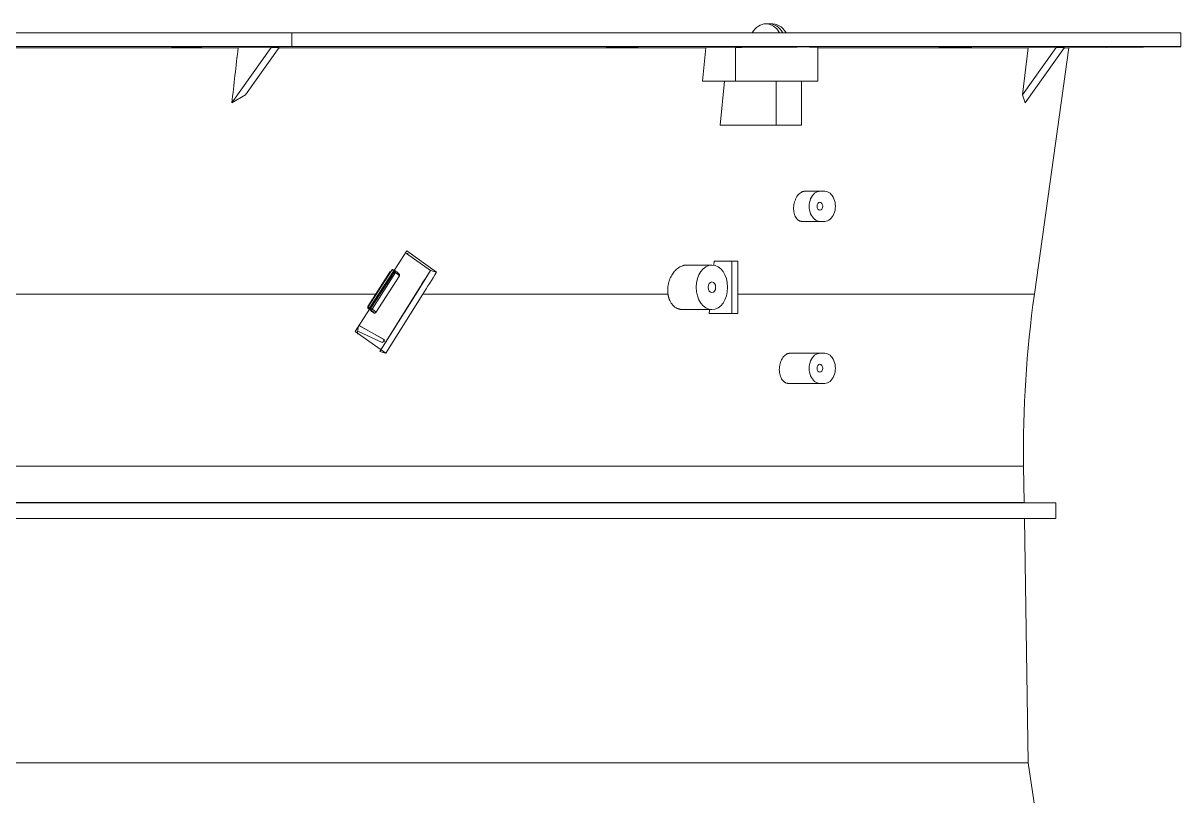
# Model space of a CAD drawing. Header units: millimetres. Extents: x 113490 to 142599, y -20467 to 115.
# Drawn here: x 138782 to 139282, y -6100 to -5766 of the extents above; entities that cross this region are included whole.
import ezdxf

# ---------------------------------------------------------------- set-up
doc = ezdxf.new("R2010")
doc.units = ezdxf.units.MM
doc.layers.add('DV2_0', color=7, linetype='Continuous')

msp = doc.modelspace()

# ---------------------------------------------------------------- linework, layer by layer
at = {"layer": 'DV2_0', "color": 7, "linetype": 'Continuous', "lineweight": 15}
for p, q in [((139104.09, -5766.33), (139102.68, -5766.33)), ((139105.5, -5766.33), (139104.09, -5766.33)), ((138603.36, -5770.18), (138897.71, -5770.18)), ((138897.71, -5770.18), (139282.04, -5770.18)), ((138897.71, -5770.18), (138897.71, -5776.08)), ((139282.04, -5770.18), (139282.04, -5776.08)), ((138897.71, -5776.08), (138603.36, -5776.08)), ((138626.52, -5776.68), (138874.55, -5776.68)), ((138846.26, -5776.33), (138845.93, -5776.35)), ((138858.49, -5776.35), (138858.82, -5776.33)), ((138871.81, -5800.53), (138888.78, -5776.53)), ((138888.78, -5776.53), (138874.55, -5776.68)), ((138877.78, -5797.09), (138892.3, -5776.55)), ((138892.3, -5776.55), (138888.78, -5776.53)), ((138892.21, -5776.68), (139076.78, -5776.68)), ((138897.71, -5776.08), (139282.04, -5776.08)), ((139035.7, -5776.33), (139034.75, -5776.35)), ((139045.39, -5776.35), (139046.34, -5776.33)), ((139075.31, -5791.18), (139076.78, -5776.68)), ((139089.5, -5776.53), (139076.78, -5776.68)), ((139125.09, -5791.18), (139125.09, -5776.35)), ((139125.09, -5776.68), (139215.99, -5776.68)), ((139181.72, -5776.33), (139180.3, -5776.35)), ((139187.41, -5776.35), (139188.83, -5776.33)), ((139228.18, -5776.55), (139213.66, -5797.09)), ((139215.99, -5776.68), (139213.66, -5797.09)), ((139231.73, -5776.53), (139214.76, -5800.53)), ((139215.99, -5776.68), (139228.18, -5776.55)), ((139218.72, -5883.15), (139233.69, -5776.68)), ((139231.73, -5776.53), (139228.18, -5776.55)), ((139231.62, -5776.68), (139233.69, -5776.68)), ((139233.69, -5776.68), (139282.04, -5776.26)), ((139262.09, -5776.33), (139260.42, -5776.35)), ((139262.92, -5776.35), (139264.59, -5776.33)), ((139075.31, -5791.18), (139089.5, -5791.18)), ((139082.87, -5810.18), (139084.79, -5791.18)), ((139089.5, -5791.18), (139125.09, -5791.18)), ((139107.07, -5810.18), (139107.07, -5791.18)), ((139118.09, -5810.18), (139118.09, -5791.18)), ((138871.81, -5800.53), (138877.78, -5797.09)), ((139213.66, -5797.09), (139214.76, -5800.53)), ((139082.87, -5810.18), (139107.07, -5810.18)), ((139107.07, -5810.18), (139118.09, -5810.18)), ((139126.01, -5838.68), (139119.5, -5838.68)), ((139128.13, -5838.68), (139126.01, -5838.68)), ((139126.01, -5851.68), (139118.2, -5851.68)), ((139126.01, -5851.68), (139128.13, -5851.68)), ((138941.99, -5872.93), (138947.46, -5864.36)), ((138947.46, -5864.36), (138960.34, -5873.65)), ((138947.4, -5865.51), (138957.68, -5872.93)), ((138947.4, -5865.51), (138948.03, -5865.62)), ((139080.18, -5870.65), (139080.35, -5868.93)), ((139088, -5868.93), (139080.35, -5868.93)), ((139088, -5868.93), (139088, -5891.43)), ((139090.48, -5868.93), (139088, -5868.93)), ((139090.48, -5891.43), (139090.48, -5868.93)), ((138940.3, -5873.41), (138930.57, -5888.5)), ((138941.59, -5872.58), (138941.5, -5872.53)), ((138942.74, -5873.28), (138942.23, -5872.92)), ((138951.98, -5882.24), (138957.68, -5872.93)), ((138957.68, -5872.93), (138960.34, -5873.65)), ((139079.34, -5870.58), (139068.4, -5870.58)), ((138934.06, -5891.05), (138944.24, -5875.26)), ((138935.78, -5907.92), (138951.98, -5882.24)), ((138935.78, -5907.92), (138951.81, -5882.24)), ((138954.36, -5883.15), (138938.45, -5908.64)), ((138925.17, -5899.28), (138931.36, -5889.58)), ((138930.57, -5889.14), (138931.58, -5889.86)), ((139066.52, -5889.78), (139079.34, -5889.78)), ((139088, -5891.43), (139078.16, -5891.43)), ((139088, -5891.43), (139090.48, -5891.43)), ((138938.45, -5908.64), (138925.17, -5899.28)), ((138937.66, -5902.78), (138926.8, -5896.73)), ((138935.78, -5907.92), (138938.45, -5908.64)), ((139126.01, -5908.68), (139113, -5908.68)), ((139128.13, -5908.68), (139126.01, -5908.68)), ((139126.01, -5921.68), (139112.32, -5921.68)), ((139126.01, -5921.68), (139128.13, -5921.68)), ((139214.33, -5973.22), (139214.09, -5957.48)), ((138273.04, -5973.34), (139228.04, -5973.34)), ((139214.33, -5973.22), (138286.74, -5973.22)), ((139228.04, -5973.34), (139214.33, -5973.22)), ((139228.04, -5980.02), (139228.04, -5973.34)), ((139228.04, -5980.02), (138273.04, -5980.02)), ((139214.44, -5980.14), (138286.64, -5980.14)), ((139214.44, -5980.14), (139228.04, -5980.02)), ((139216.04, -6085.69), (139214.44, -5980.14)), ((138285.04, -6085.69), (139216.04, -6085.69)), ((139219.84, -6110.72), (139216.04, -6085.69))]:
    msp.add_line(p, q, dxfattribs=at)
at = {"layer": 'DV2_0', "color": 7, "linetype": 'Continuous', "lineweight": 20}
for p, q in [((139089.5, -5791.18), (139089.5, -5776.53)), ((138930.75, -5888.56), (138940.93, -5872.77)), ((138941.7, -5873.18), (138931.52, -5888.97)), ((138942.13, -5873.45), (138931.95, -5889.24)), ((138942.63, -5873.8), (138932.45, -5889.59)), ((138940.99, -5872.75), (138941.69, -5873.12)), ((138942.13, -5873.45), (138942.63, -5873.8)), ((138282.35, -5883.15), (138934.03, -5883.15)), ((138951.98, -5882.24), (138951.81, -5882.24)), ((139060.36, -5883.15), (138954.36, -5883.15)), ((139090.48, -5883.15), (139218.72, -5883.15)), ((138930.74, -5889.25), (138931.6, -5889.87)), ((138931.43, -5889.61), (138930.74, -5889.25)), ((138931.45, -5888.99), (138930.76, -5888.63)), ((138931.94, -5889.98), (138931.43, -5889.61)), ((138932.45, -5889.59), (138931.95, -5889.24)), ((138936.86, -5904.04), (138926.36, -5899.11)), ((138937.53, -5902.67), (138926.82, -5896.69)), ((138286.98, -5957.48), (139214.09, -5957.48))]:
    msp.add_line(p, q, dxfattribs=at)
at = {"layer": 'DV2_0', "color": 7, "linetype": 'Continuous', "lineweight": 15}
for centre, radius, start, end in [((138851.87, -5450.28), 326.14, 268.9356, 271.1628), ((138852.88, -6106.19), 329.92, 88.9481, 91.1498), ((139039.18, -5641.34), 135.15, 267.6667, 272.6373), ((139041.92, -5913.08), 136.89, 87.6973, 92.6047), ((139183.07, -5911.43), 135.15, 88.1579, 92.3795), ((139186.06, -5639.93), 136.48, 268.1755, 272.3561), ((139261.45, -6102.48), 326.14, 89.741, 91.0847), ((139261.45, -6102.48), 326.14, 89.741, 91.0847), ((138940.55, -5875.52), 2.61, 52.5177, 63.8241), ((139695.69, -5950.18), 481.65, 172, 180.8687), ((138929.58, -5892.56), 4.08, 54.5213, 61.7304), ((138942.18, -5900.53), 16.02, 166.0431, 179.4464)]:
    msp.add_arc(centre, radius, start, end, dxfattribs=at)
for centre, major_axis, ratio, start_param, end_param in [((139102.68, -5777.33), (0, -11), 0.707107, 2.278381, 4.004805), ((139104.09, -5777.33), (0, -11), 0.707107, 2.278381, 3.141593), ((139105.5, -5777.33), (0, -11), 0.707107, 2.278381, 3.232724), ((111537.8, 500.62), (-3207.25, -49935.02), 0.555502, 1.480017, 1.480498), ((139126.01, -5845.18), (0, 6.5), 0.707107, 0, 3.141593), ((139128.13, -5845.18), (0, -6.5), 0.707107, 0, 3.141593), ((138941.94, -5873.39), (0.42, -0.271), 0.109419, 1.173509, 2.265174), ((138283.1, -5684.58), (960.1, 1347.57), 0.402275, -1.433143, -1.426435), ((138276.74, -5682.32), (973.31, 1366.11), 0.402275, -1.433465, -1.426716), ((138930.99, -5888.77), (0.42, -0.271), 0.109419, -4.018012, -3.294158), ((138931.7, -5889.2), (-0.232, -0.443), 0.636065, 4.570108, 6.140905), ((138931.9, -5889.41), (0.319, 0.448), 0.384596, 3.141583, 3.260408), ((138933.09, -5890.64), (0.218, 0.505), 0.830073, 2.944099, 3.141594), ((139416.19, -5950.18), (0, 481.64), 0.707107, 1.44506, 1.448512), ((139126.01, -5915.18), (0, 6.5), 0.707107, 0, 3.141593), ((139128.13, -5915.18), (0, -6.5), 0.707107, 0, 3.141593)]:
    msp.add_ellipse(centre, major_axis=major_axis, ratio=ratio, start_param=start_param, end_param=end_param, dxfattribs=at)
for centre, major_axis in [((139126.01, -5845.18), (0, 1.72)), ((139079.34, -5880.18), (0, 9.6)), ((139079.34, -5880.18), (0, 2.3)), ((139126.01, -5915.18), (0, 1.72))]:
    msp.add_ellipse(centre, major_axis=major_axis, ratio=0.707107, dxfattribs=at)
at = {"layer": 'DV2_0', "color": 7, "linetype": 'Continuous', "lineweight": 20}
for centre, major_axis, ratio, start_param, end_param in [((138942.42, -5873.73), (-0.319, -0.448), 0.384596, 1.689612, 3.141579), ((138941.3, -5873.36), (-2.94, 1.9), 0.109419, 3.141593, 4.315101), ((138932.24, -5889.52), (-0.319, -0.448), 0.384596, 0.118815, 1.689612), ((138931.12, -5889.15), (-2.94, 1.9), 0.109419, 3.14383, 4.315101), ((138930.82, -5889.61), (-1.72, 1.11), 0.109419, 2.559088, 4.315101), ((138930.82, -5889.61), (-2.48, 1.6), 0.109419, 2.559088, 4.315101), ((138932.49, -5890.18), (-0.218, -0.505), 0.830073, 5.079092, 6.085691), ((138937.3, -5903.11), (-0.017, -0.5), 0.959192, 1.139386, 2.675265)]:
    msp.add_ellipse(centre, major_axis=major_axis, ratio=ratio, start_param=start_param, end_param=end_param, dxfattribs=at)
at = {"layer": 'DV2_0', "color": 7, "linetype": 'Continuous', "lineweight": 15}
for points, knots in [([(139089.5, -5776.53), (139089.6, -5776.52), (139089.79, -5776.52), (139090.09, -5776.52), (139090.39, -5776.52), (139090.69, -5776.51), (139091.16, -5776.51), (139091.81, -5776.5), (139092.64, -5776.49), (139093.51, -5776.48), (139094.7, -5776.47), (139096.25, -5776.46), (139098.18, -5776.44), (139100.17, -5776.43), (139102.2, -5776.41), (139104.24, -5776.4), (139106.28, -5776.39), (139108.3, -5776.38), (139110.29, -5776.37), (139112.21, -5776.36), (139114.05, -5776.36), (139115.81, -5776.35), (139117.45, -5776.35), (139118.96, -5776.35), (139120.34, -5776.35), (139121.56, -5776.35), (139122.61, -5776.36), (139123.49, -5776.36), (139124.19, -5776.37), (139124.7, -5776.38), (139125.01, -5776.39), (139125.09, -5776.4), (139125.09, -5776.4), (139125.09, -5776.4)], [0, 0, 0, 0, 0.0061237, 0.0122514, 0.0183854, 0.0245277, 0.0306808, 0.046145, 0.0616646, 0.0772655, 0.0929081, 0.1242232, 0.1555386, 0.1868542, 0.2181698, 0.2494857, 0.2808011, 0.3121159, 0.3434302, 0.3747442, 0.406058, 0.4373719, 0.468686, 0.5000004, 0.5313148, 0.5626289, 0.5939428, 0.6252566, 0.6565706, 0.6878849, 0.7191997, 0.7505151, 0.7527107, 0.7527107, 0.7527107, 0.7527107]), ([(139262.09, -5776.33), (139262.14, -5776.33), (139262.25, -5776.33), (139262.45, -5776.33), (139262.81, -5776.33), (139263.54, -5776.32), (139264.59, -5776.31), (139265.8, -5776.3), (139266.92, -5776.29), (139267.89, -5776.29), (139268.7, -5776.28), (139269.29, -5776.28), (139269.66, -5776.28), (139269.74, -5776.28), (139269.74, -5776.28)], [0, 0, 0, 0, 0.0077647, 0.0155349, 0.0310907, 0.0622597, 0.1247462, 0.1872904, 0.2498332, 0.3123764, 0.37492, 0.4374608, 0.5, 0.5625393, 0.5625393, 0.5625393, 0.5625393]), ([(139269.62, -5776.28), (139269.54, -5776.28), (139269.29, -5776.29), (139268.69, -5776.29), (139267.89, -5776.3), (139266.91, -5776.31), (139265.99, -5776.32), (139265.3, -5776.33), (139264.95, -5776.33), (139264.75, -5776.33), (139264.65, -5776.33), (139264.59, -5776.33)], [0.6250801, 0.6250801, 0.6250801, 0.6250801, 0.6876236, 0.7501669, 0.8127097, 0.8752538, 0.9377403, 0.9689094, 0.9844651, 0.9906818, 1, 1, 1, 1]), ([(139264.59, -5776.33), (139264.64, -5776.33), (139264.74, -5776.33), (139264.94, -5776.33), (139265.3, -5776.33), (139265.99, -5776.32), (139266.91, -5776.31), (139267.89, -5776.3), (139268.69, -5776.29), (139269.29, -5776.29), (139269.66, -5776.28), (139269.74, -5776.28), (139269.74, -5776.28)], [0, 0, 0, 0, 0.0077647, 0.0155349, 0.0310907, 0.0622597, 0.1247462, 0.1872904, 0.2498332, 0.3123764, 0.37492, 0.4374608, 0.4374608, 0.4374608, 0.4374608]), ([(139119.5, -5838.68), (139119.45, -5838.68), (139119.34, -5838.68), (139119.17, -5838.7), (139119.01, -5838.72), (139118.85, -5838.76), (139118.68, -5838.8), (139118.52, -5838.86), (139118.36, -5838.92), (139118.2, -5838.99), (139118.04, -5839.08), (139117.67, -5839.29), (139117.11, -5839.72), (139116.4, -5840.52), (139115.78, -5841.5), (139115.28, -5842.62), (139114.91, -5843.85), (139114.69, -5845.13), (139114.64, -5846.41), (139114.75, -5847.65), (139114.99, -5848.66), (139115.26, -5849.35), (139115.57, -5849.97), (139115.91, -5850.48), (139116.33, -5850.92), (139116.68, -5851.2), (139117.03, -5851.41), (139117.37, -5851.55), (139117.67, -5851.63), (139117.94, -5851.67), (139118.12, -5851.68), (139118.2, -5851.68)], [0, 0, 0, 0, 0.012678, 0.025287, 0.037827, 0.050298, 0.062701, 0.075037, 0.087305, 0.099507, 0.111644, 0.123715, 0.18499, 0.246586, 0.307264, 0.370112, 0.432401, 0.495082, 0.558094, 0.621328, 0.684686, 0.726977, 0.748126, 0.811406, 0.844077, 0.874567, 0.906737, 0.937447, 0.958765, 0.979615, 1, 1, 1, 1]), ([(138940.98, -5872.92), (138940.97, -5872.91), (138940.93, -5872.88), (138940.88, -5872.85), (138940.84, -5872.81), (138940.81, -5872.79), (138940.79, -5872.76), (138940.77, -5872.75), (138940.76, -5872.73), (138940.75, -5872.72), (138940.75, -5872.71), (138940.78, -5872.71), (138940.82, -5872.72), (138940.88, -5872.75), (138940.91, -5872.77), (138940.93, -5872.77)], [0, 0, 0, 0, 0.07061, 0.141186, 0.21047, 0.277237, 0.34039, 0.39902, 0.452444, 0.500197, 0.609862, 0.700241, 0.842998, 0.940535, 1, 1, 1, 1]), ([(138940.93, -5872.77), (138940.93, -5872.77), (138940.94, -5872.76), (138940.96, -5872.75), (138940.98, -5872.75), (138940.99, -5872.75), (138940.99, -5872.75)], [0, 0, 0, 0, 0.230264, 0.472196, 0.728062, 1, 1, 1, 1]), ([(138940.98, -5872.92), (138941.01, -5872.88), (138941.06, -5872.81), (138941.16, -5872.7), (138941.23, -5872.64), (138941.28, -5872.61), (138941.3, -5872.59), (138941.32, -5872.58), (138941.35, -5872.57), (138941.38, -5872.55), (138941.41, -5872.54), (138941.44, -5872.53), (138941.48, -5872.53), (138941.5, -5872.54), (138941.51, -5872.54)], [0, 0, 0, 0, 0.152039, 0.318053, 0.497954, 0.525089, 0.559444, 0.600975, 0.649645, 0.705412, 0.768269, 0.838241, 0.915443, 1, 1, 1, 1]), ([(138941.51, -5872.54), (138941.48, -5872.52), (138941.43, -5872.48), (138941.34, -5872.48), (138941.25, -5872.5), (138941.17, -5872.54), (138941.1, -5872.59), (138941.05, -5872.65), (138941.02, -5872.69), (138941.01, -5872.73), (138941, -5872.75), (138940.99, -5872.75)], [0, 0, 0, 0, 0.197059, 0.365238, 0.497386, 0.647095, 0.764164, 0.853769, 0.920429, 0.967815, 1, 1, 1, 1]), ([(138942.2, -5872.91), (138942.19, -5872.9), (138942.17, -5872.88), (138942.13, -5872.87), (138942.09, -5872.86), (138942.05, -5872.86), (138942.01, -5872.86), (138941.98, -5872.87), (138941.93, -5872.89), (138941.87, -5872.92), (138941.8, -5872.98), (138941.74, -5873.04), (138941.7, -5873.1), (138941.69, -5873.12)], [0, 0, 0, 0, 0.086143, 0.169244, 0.247969, 0.321191, 0.38803, 0.447857, 0.500268, 0.640536, 0.750177, 0.905085, 1, 1, 1, 1]), ([(138941.69, -5873.12), (138941.69, -5873.12), (138941.7, -5873.13), (138941.71, -5873.14), (138941.71, -5873.16), (138941.7, -5873.17), (138941.7, -5873.18)], [0, 0, 0, 0, 0.292108, 0.550245, 0.782802, 1, 1, 1, 1]), ([(138942.23, -5872.92), (138942.23, -5872.92), (138942.24, -5872.93), (138942.25, -5872.95), (138942.27, -5872.98), (138942.28, -5873.01), (138942.28, -5873.05), (138942.28, -5873.1), (138942.27, -5873.14), (138942.26, -5873.19), (138942.24, -5873.23), (138942.23, -5873.28), (138942.2, -5873.33), (138942.18, -5873.37), (138942.16, -5873.41), (138942.14, -5873.44), (138942.13, -5873.45)], [0.0755555, 0.0755555, 0.0755555, 0.0755555, 0.0897113, 0.1766092, 0.2606938, 0.341965, 0.4204229, 0.4960677, 0.5688995, 0.6389188, 0.7061258, 0.770521, 0.8321052, 0.8908791, 0.9468436, 1, 1, 1, 1]), ([(138942.2, -5872.91), (138942.22, -5872.91), (138942.24, -5872.93), (138942.27, -5872.97), (138942.28, -5873.01), (138942.28, -5873.07), (138942.28, -5873.13), (138942.26, -5873.2), (138942.24, -5873.27), (138942.21, -5873.33), (138942.17, -5873.39), (138942.15, -5873.43), (138942.14, -5873.45)], [0, 0, 0, 0, 0.120192, 0.235638, 0.346654, 0.453419, 0.555979, 0.654237, 0.747985, 0.836975, 0.921002, 1, 1, 1, 1]), ([(138944.23, -5875.26), (138944.27, -5875.18), (138944.34, -5875.06), (138944.34, -5874.85), (138944.29, -5874.68), (138944.19, -5874.5), (138943.97, -5874.25), (138943.5, -5873.84), (138943, -5873.47), (138942.74, -5873.28)], [0, 0, 0, 0, 0.06456, 0.127708, 0.189918, 0.26777, 0.417982, 0.750722, 1, 1, 1, 1]), ([(139068.4, -5870.58), (139068.32, -5870.58), (139068.17, -5870.58), (139067.93, -5870.6), (139067.7, -5870.63), (139067.46, -5870.66), (139067.22, -5870.71), (139066.97, -5870.77), (139066.54, -5870.89), (139065.9, -5871.14), (139065.1, -5871.59), (139064.31, -5872.16), (139063.31, -5873.06), (139062.42, -5874.19), (139061.68, -5875.46), (139061.2, -5876.49), (139060.88, -5877.39), (139060.67, -5878.13), (139060.48, -5878.89), (139060.32, -5879.82), (139060.24, -5880.77), (139060.23, -5881.52), (139060.25, -5882.08), (139060.29, -5882.62), (139060.33, -5882.97), (139060.36, -5883.15)], [0, 0, 0, 0, 0.017337, 0.034765, 0.052284, 0.069894, 0.087596, 0.10539, 0.123277, 0.184175, 0.247248, 0.307815, 0.372101, 0.4975, 0.560496, 0.623547, 0.6866, 0.719819, 0.749625, 0.815574, 0.875186, 0.90761, 0.93922, 0.970016, 1, 1, 1, 1]), ([(139060.36, -5883.15), (139060.37, -5883.24), (139060.4, -5883.44), (139060.45, -5883.72), (139060.51, -5884.01), (139060.58, -5884.28), (139060.66, -5884.55), (139060.74, -5884.82), (139060.82, -5885.08), (139060.92, -5885.34), (139061.01, -5885.58), (139061.26, -5886.16), (139061.72, -5887), (139062.48, -5887.98), (139063.37, -5888.77), (139064.16, -5889.23), (139064.78, -5889.48), (139065.2, -5889.61), (139065.63, -5889.71), (139066.07, -5889.77), (139066.37, -5889.78), (139066.52, -5889.78)], [0, 0, 0, 0, 0.025597, 0.051089, 0.076478, 0.101762, 0.126944, 0.152022, 0.176998, 0.201873, 0.226645, 0.251316, 0.375957, 0.500855, 0.624513, 0.75008, 0.799219, 0.848778, 0.898759, 0.949166, 1, 1, 1, 1]), ([(138930.8, -5888.71), (138930.74, -5888.66), (138930.62, -5888.57), (138930.54, -5888.48), (138930.58, -5888.51), (138930.71, -5888.55), (138930.75, -5888.56)], [0, 0, 0, 0, 0.279534, 0.498348, 0.858608, 1, 1, 1, 1]), ([(138930.74, -5889.25), (138930.73, -5889.24), (138930.71, -5889.22), (138930.68, -5889.19), (138930.66, -5889.15), (138930.65, -5889.1), (138930.64, -5889.06), (138930.64, -5889.02), (138930.64, -5888.94), (138930.66, -5888.82), (138930.71, -5888.7), (138930.75, -5888.65), (138930.76, -5888.63)], [0, 0, 0, 0, 0.084612, 0.166159, 0.243672, 0.316375, 0.383697, 0.445263, 0.500872, 0.746004, 0.907883, 1, 1, 1, 1]), ([(138930.74, -5889.25), (138930.73, -5889.25), (138930.71, -5889.24), (138930.69, -5889.22), (138930.67, -5889.2), (138930.67, -5889.17), (138930.66, -5889.14), (138930.66, -5889.11), (138930.66, -5889.09), (138930.66, -5889.03), (138930.68, -5888.95), (138930.73, -5888.83), (138930.78, -5888.75), (138930.8, -5888.71)], [0, 0, 0, 0, 0.080573, 0.156025, 0.226356, 0.291564, 0.351649, 0.406609, 0.456444, 0.501153, 0.673571, 0.839848, 1, 1, 1, 1]), ([(138930.76, -5888.63), (138930.75, -5888.62), (138930.74, -5888.62), (138930.74, -5888.6), (138930.74, -5888.58), (138930.75, -5888.57), (138930.75, -5888.56)], [0, 0, 0, 0, 0.291414, 0.548861, 0.781368, 1, 1, 1, 1]), ([(138931.43, -5889.61), (138931.41, -5889.59), (138931.36, -5889.54), (138931.33, -5889.44), (138931.32, -5889.34), (138931.34, -5889.25), (138931.37, -5889.16), (138931.4, -5889.1), (138931.42, -5889.05), (138931.44, -5889.01), (138931.45, -5889), (138931.45, -5888.99)], [0, 0, 0, 0, 0.198932, 0.36817, 0.495785, 0.64361, 0.761108, 0.851731, 0.919461, 0.967679, 1, 1, 1, 1]), ([(138931.95, -5889.24), (138931.94, -5889.26), (138931.91, -5889.3), (138931.86, -5889.36), (138931.81, -5889.42), (138931.75, -5889.48), (138931.68, -5889.54), (138931.61, -5889.58), (138931.55, -5889.61), (138931.48, -5889.63), (138931.45, -5889.62), (138931.43, -5889.61)], [0, 0, 0, 0, 0.084031, 0.17483, 0.272399, 0.37674, 0.487852, 0.605736, 0.73039, 0.861812, 1, 1, 1, 1]), ([(138931.52, -5888.97), (138931.51, -5888.97), (138931.51, -5888.98), (138931.49, -5888.99), (138931.47, -5888.99), (138931.46, -5888.99), (138931.45, -5888.99)], [0, 0, 0, 0, 0.229609, 0.471829, 0.728302, 1, 1, 1, 1]), ([(138931.58, -5889.86), (138931.75, -5889.98), (138932.02, -5890.18), (138932.27, -5890.4), (138932.36, -5890.48), (138932.37, -5890.49), (138932.37, -5890.49)], [0, 0, 0, 0, 0.2557763, 0.4766515, 0.6081756, 0.663198, 0.663198, 0.663198, 0.663198]), ([(138932.88, -5891.14), (138933.06, -5891.23), (138933.28, -5891.31), (138933.61, -5891.33), (138933.85, -5891.26), (138934.01, -5891.14), (138934.05, -5891.05), (138934.06, -5891.04)], [0, 0, 0, 0, 0.514195, 0.699743, 0.838209, 0.97034, 1, 1, 1, 1]), ([(138937.53, -5902.67), (138937.54, -5902.67), (138937.56, -5902.68), (138937.58, -5902.73), (138937.57, -5902.9), (138937.41, -5903.35), (138937.14, -5903.8), (138936.98, -5903.97), (138936.91, -5904.03), (138936.88, -5904.04), (138936.86, -5904.04)], [0, 0, 0, 0, 0.074811, 0.126666, 0.252755, 0.500006, 0.747257, 0.873346, 0.925234, 1, 1, 1, 1]), ([(138937.72, -5903.33), (138937.73, -5903.33), (138937.75, -5903.34), (138937.75, -5903.4), (138937.73, -5903.46), (138937.71, -5903.52), (138937.69, -5903.57), (138937.66, -5903.62), (138937.63, -5903.68), (138937.58, -5903.74), (138937.53, -5903.8), (138937.5, -5903.81), (138937.49, -5903.81)], [0, 0, 0, 0, 0.124697, 0.249722, 0.374626, 0.424826, 0.500013, 0.562711, 0.625423, 0.750327, 0.87535, 1, 1, 1, 1]), ([(139113, -5908.68), (139112.94, -5908.68), (139112.83, -5908.68), (139112.67, -5908.7), (139112.51, -5908.72), (139112.35, -5908.76), (139112.11, -5908.83), (139111.79, -5908.95), (139111.26, -5909.23), (139110.64, -5909.73), (139109.96, -5910.54), (139109.39, -5911.52), (139108.94, -5912.64), (139108.63, -5913.87), (139108.47, -5915.13), (139108.48, -5916.41), (139108.65, -5917.62), (139108.98, -5918.77), (139109.45, -5919.78), (139109.96, -5920.47), (139110.41, -5920.92), (139110.78, -5921.2), (139111.15, -5921.41), (139111.5, -5921.55), (139111.8, -5921.63), (139112.07, -5921.67), (139112.24, -5921.68), (139112.32, -5921.68)], [0, 0, 0, 0, 0.012791, 0.025445, 0.037962, 0.050342, 0.062585, 0.093959, 0.12489, 0.186899, 0.248899, 0.310038, 0.372919, 0.433627, 0.497442, 0.557771, 0.62255, 0.681626, 0.748104, 0.811006, 0.842513, 0.874025, 0.908693, 0.937038, 0.9594, 0.980387, 1, 1, 1, 1])]:
    msp.add_open_spline(points, degree=3, knots=knots, dxfattribs=at)
msp.add_open_spline([(138940.93, -5872.77), (138940.96, -5872.73), (138940.99, -5872.75)], degree=2, dxfattribs=at)

doc.saveas('drawing.dxf')
